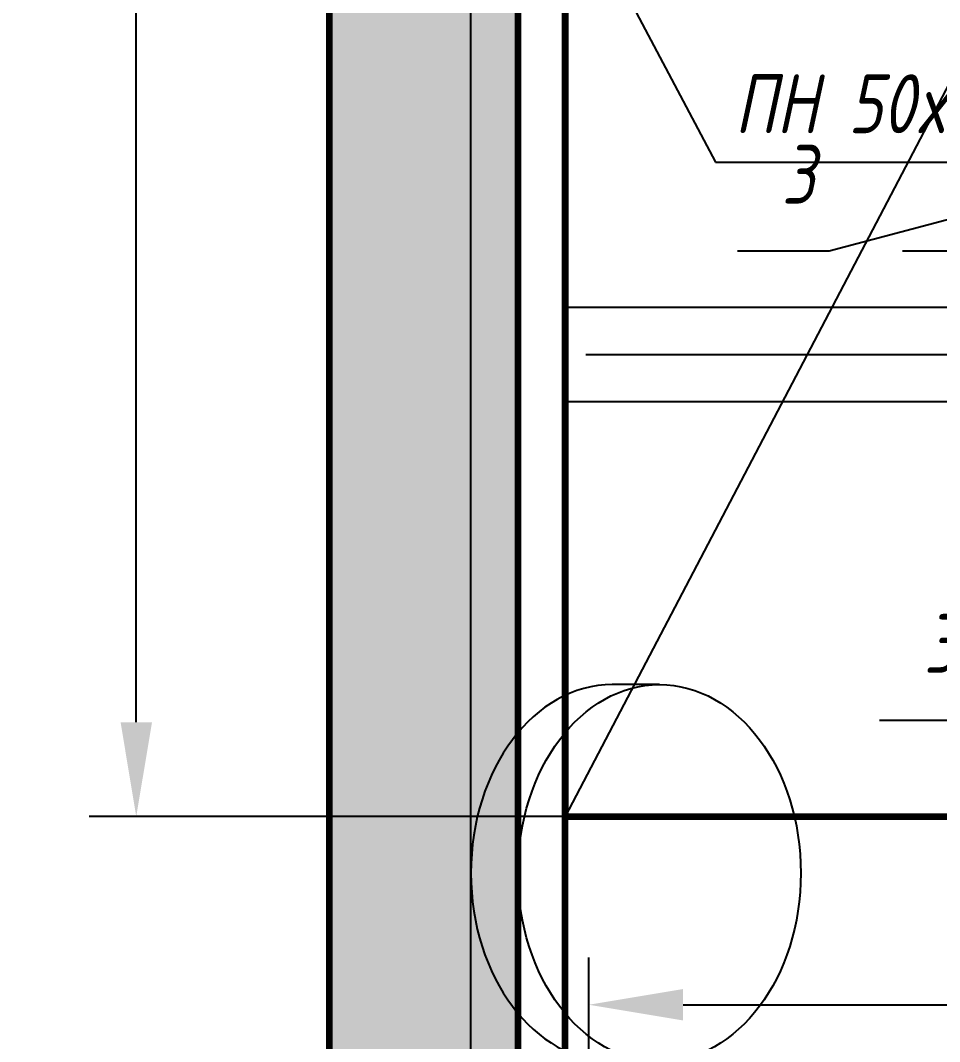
# Model space of a CAD drawing. Header units: millimetres. Extents: x -92220 to 11040, y -5929 to 27498.
# Drawn here: x -65.6 to 129.4, y 834.2 to 1050.9 of the extents above; entities that cross this region are included whole.
import ezdxf

# ---------------------------------------------------------------- set-up
doc = ezdxf.new("R2010")
doc.units = ezdxf.units.MM
doc.linetypes.add('DASHED', pattern=[19.05, 12.7, -6.35])
doc.layers.add('100 noprint', color=1, linetype='Continuous', plot=False)
for name, color, linetype in [('11 Водоразборный узел', 7, 'Continuous'), ('17 Конструкции 2', 7, 'Continuous'), ('21 Вода ветка 1', 7, 'Continuous'), ('22 Вода ветка 2', 7, 'Continuous'), ('23 Вода ветка 3', 7, 'Continuous')]:
    doc.layers.add(name, color=color, linetype=linetype)
doc.styles.get("Standard").update_dxf_attribs({"font": 'arial.ttf'})
doc.styles.add('ГОСТ-ISOCPEUR', font='isocpeui.ttf', dxfattribs={"width": 0.8})
doc.dimstyles.new('ISO-25', dxfattribs={"dimtxt": 2.5, "dimasz": 2.5, "dimexe": 1.25, "dimexo": 0.625, "dimtad": 1, "dimtxsty": 'Standard', "dimcen": 2.5, "dimadec": 0, "dimazin": 0, "dimtfac": 1, "dimtmove": 0, "dimatfit": 3, "dimfxl": 1, "dimarcsym": 0})

# ---------------------------------------------------------------- blocks, each defined once
blk = doc.blocks.new('*D354')
at = {"layer": '17 Конструкции 2', "color": 0, "lineweight": -2}
for p, q in [((50, 2387), (-51.02, 2387)), ((-41.02, 902), (-41.02, 2367)), ((50, 882), (-51.02, 882))]:
    blk.add_line(p, q, dxfattribs=at)
at = {"layer": '17 Конструкции 2', "color": 0}
for points in [[(-37.68, 2367), (-44.35, 2367), (-41.02, 2387)], [(-44.35, 902), (-37.68, 902), (-41.02, 882)]]:
    blk.add_solid(points, dxfattribs=at)
at = {"layer": 'Defpoints', "color": 0}
for p in [(-41.02, 2387), (50, 2387), (50, 882)]:
    blk.add_point(p, dxfattribs=at)
at = {"layer": '17 Конструкции 2', "color": 0, "insert": (-57.4, 1634.5), "char_height": 12.5, "attachment_point": 5, "rotation": 90}
blk.add_mtext('1505', dxfattribs=at)
blk = doc.blocks.new('*D365')
at = {"layer": '17 Конструкции 2', "color": 0, "lineweight": -2}
for p, q in [((55, 826.51), (55, 852.05)), ((355, 826.51), (355, 852.05)), ((75, 842.05), (335, 842.05))]:
    blk.add_line(p, q, dxfattribs=at)
at = {"layer": '17 Конструкции 2', "color": 0}
for points in [[(75, 845.38), (75, 838.71), (55, 842.05)], [(335, 838.71), (335, 845.38), (355, 842.05)]]:
    blk.add_solid(points, dxfattribs=at)
at = {"layer": 'Defpoints', "color": 0}
for p in [(355, 842.05), (55, 826.51), (355, 826.51)]:
    blk.add_point(p, dxfattribs=at)
at = {"layer": '17 Конструкции 2', "color": 0, "insert": (205, 858.43), "char_height": 12.5, "attachment_point": 5}
blk.add_mtext('300', dxfattribs=at)

msp = doc.modelspace()

# ---------------------------------------------------------------- hatches: boundary and pattern name
at = {"layer": '17 Конструкции 2'}
msp.add_hatch(color=9, dxfattribs=at).paths.add_polyline_path([(40, 521.51), (40, 2590), (0, 2590), (0, 521.51)])

# ---------------------------------------------------------------- linework, layer by layer
at = {"layer": '100 noprint', "color": 2, "linetype": 'DASHED', "ltscale": 10}
msp.add_line((11039.86, 980), (0, 980), dxfattribs=at)
at = {"layer": '11 Водоразборный узел'}
for p, q in [((30, 811.17), (30, 1539.95)), ((50, 907.71), (50, 1539.95)), ((186.4, 990, 0.02), (50, 990, 0.02)), ((186.4, 970, 0.02), (50, 970, 0.02)), ((70, 910), (60, 910))]:
    msp.add_line(p, q, dxfattribs=at)
msp.add_ellipse((60, 870), major_axis=(0, -40), ratio=0.75, start_param=3.141593, end_param=6.283185, dxfattribs=at)
msp.add_ellipse((70, 870), major_axis=(0, -40), ratio=0.75, dxfattribs=at)
at = {"layer": '17 Конструкции 2', "lineweight": 90}
for p, q in [((0, 521.51), (0, 2800)), ((40, 521.51), (40, 2800)), ((50, 521.51), (50, 2800)), ((50, 882), (855.39, 882))]:
    msp.add_line(p, q, dxfattribs=at)
at = {"layer": '17 Конструкции 2', "color": 2}
msp.add_line((444, 1634.5), (50, 882), dxfattribs=at)
at = {"layer": '17 Конструкции 2'}
for p, q in [((22.1, 1134.03), (81.89, 1020.83)), ((81.89, 1020.83), (165.47, 1020.83))]:
    msp.add_line(p, q, dxfattribs=at)
at = {"layer": '17 Конструкции 2', "color": 2, "lineweight": 100}
msp.add_lwpolyline([(444, 2387), (50, 2387), (50, 882), (444, 882)], close=True, dxfattribs=at)
at = {"layer": '21 Вода ветка 1', "flags": 128}
msp.add_lwpolyline([(175.1, 1020.29), (105.99, 1001.97), (86.57, 1001.97)], dxfattribs=at)
at = {"layer": '22 Вода ветка 2', "flags": 128}
msp.add_lwpolyline([(205.27, 920.72), (136.15, 902.4), (116.73, 902.4)], dxfattribs=at)
at = {"layer": '23 Вода ветка 3', "flags": 128}
msp.add_lwpolyline([(210.1, 1020.29), (140.99, 1001.97), (121.57, 1001.97)], dxfattribs=at)

# ---------------------------------------------------------------- texts
at = {"layer": '17 Конструкции 2', "insert": (85.95, 1027.01), "char_height": 12.5, "width": 92.0683, "attachment_point": 7, "style": 'ГОСТ-ISOCPEUR'}
msp.add_mtext('{ПН 50x40}', dxfattribs=at)
at = {"layer": '21 Вода ветка 1', "linetype": 'Continuous', "style": 'ГОСТ-ISOCPEUR', "width": 0.8}
msp.add_text('3', height=12.5, dxfattribs=at).set_placement((95.91, 1012.03))
at = {"layer": '22 Вода ветка 2', "linetype": 'Continuous', "style": 'ГОСТ-ISOCPEUR', "width": 0.8}
msp.add_text('3', height=12.5, dxfattribs=at).set_placement((126.07, 912.47))

# ---------------------------------------------------------------- dimensions: what is measured, and where the dimension line sits
at = {"layer": '17 Конструкции 2'}
dim = msp.add_linear_dim(base=(-41.02, 2387), p1=(50, 882), p2=(50, 2387), angle=90, dimstyle='ISO-25', override={"dimtxt": 12.5, "dimasz": 20, "dimexe": 10, "dimexo": 0, "dimgap": 10, "dimdec": 0}, dxfattribs=at)
dim.commit()
dim.dimension.update_dxf_attribs({"geometry": '*D354', "text_midpoint": (-57.4, 1634.5)})
dim = msp.add_linear_dim(base=(355, 842.05), p1=(55, 826.51), p2=(355, 826.51), dimstyle='ISO-25', override={"dimtxt": 12.5, "dimasz": 20, "dimexe": 10, "dimexo": 0, "dimgap": 10, "dimdec": 0}, dxfattribs=at)
dim.commit()
dim.dimension.update_dxf_attribs({"geometry": '*D365', "text_midpoint": (205, 842.05), "dimtype": 160})

doc.saveas('drawing.dxf')
